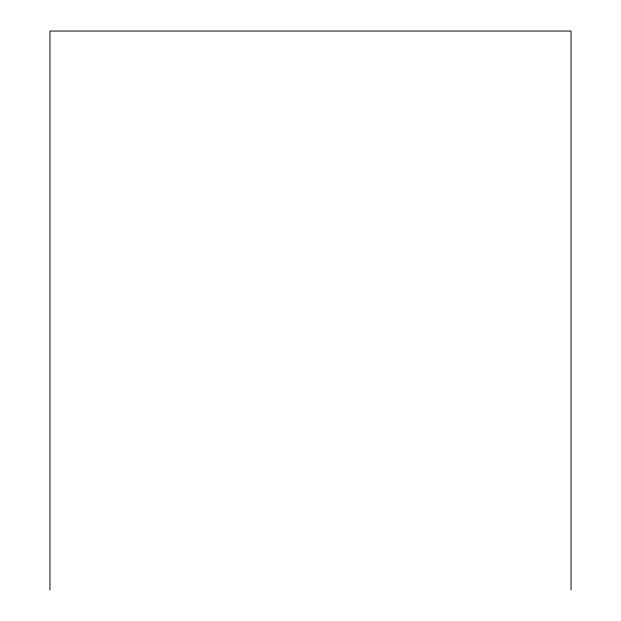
<?xml version="1.0" encoding="UTF-8"?>
<svg xmlns="http://www.w3.org/2000/svg" width="621" height="621" viewBox="0 0 621 621"><rect width="100%" height="100%" fill="white"/><g stroke="black" fill="none" stroke-linecap="round" stroke-linejoin="round"><path stroke-width="0.93" d="M571.048 589.95L571.048 31.05L49.952 31.05L49.952 589.95"/></g></svg>
